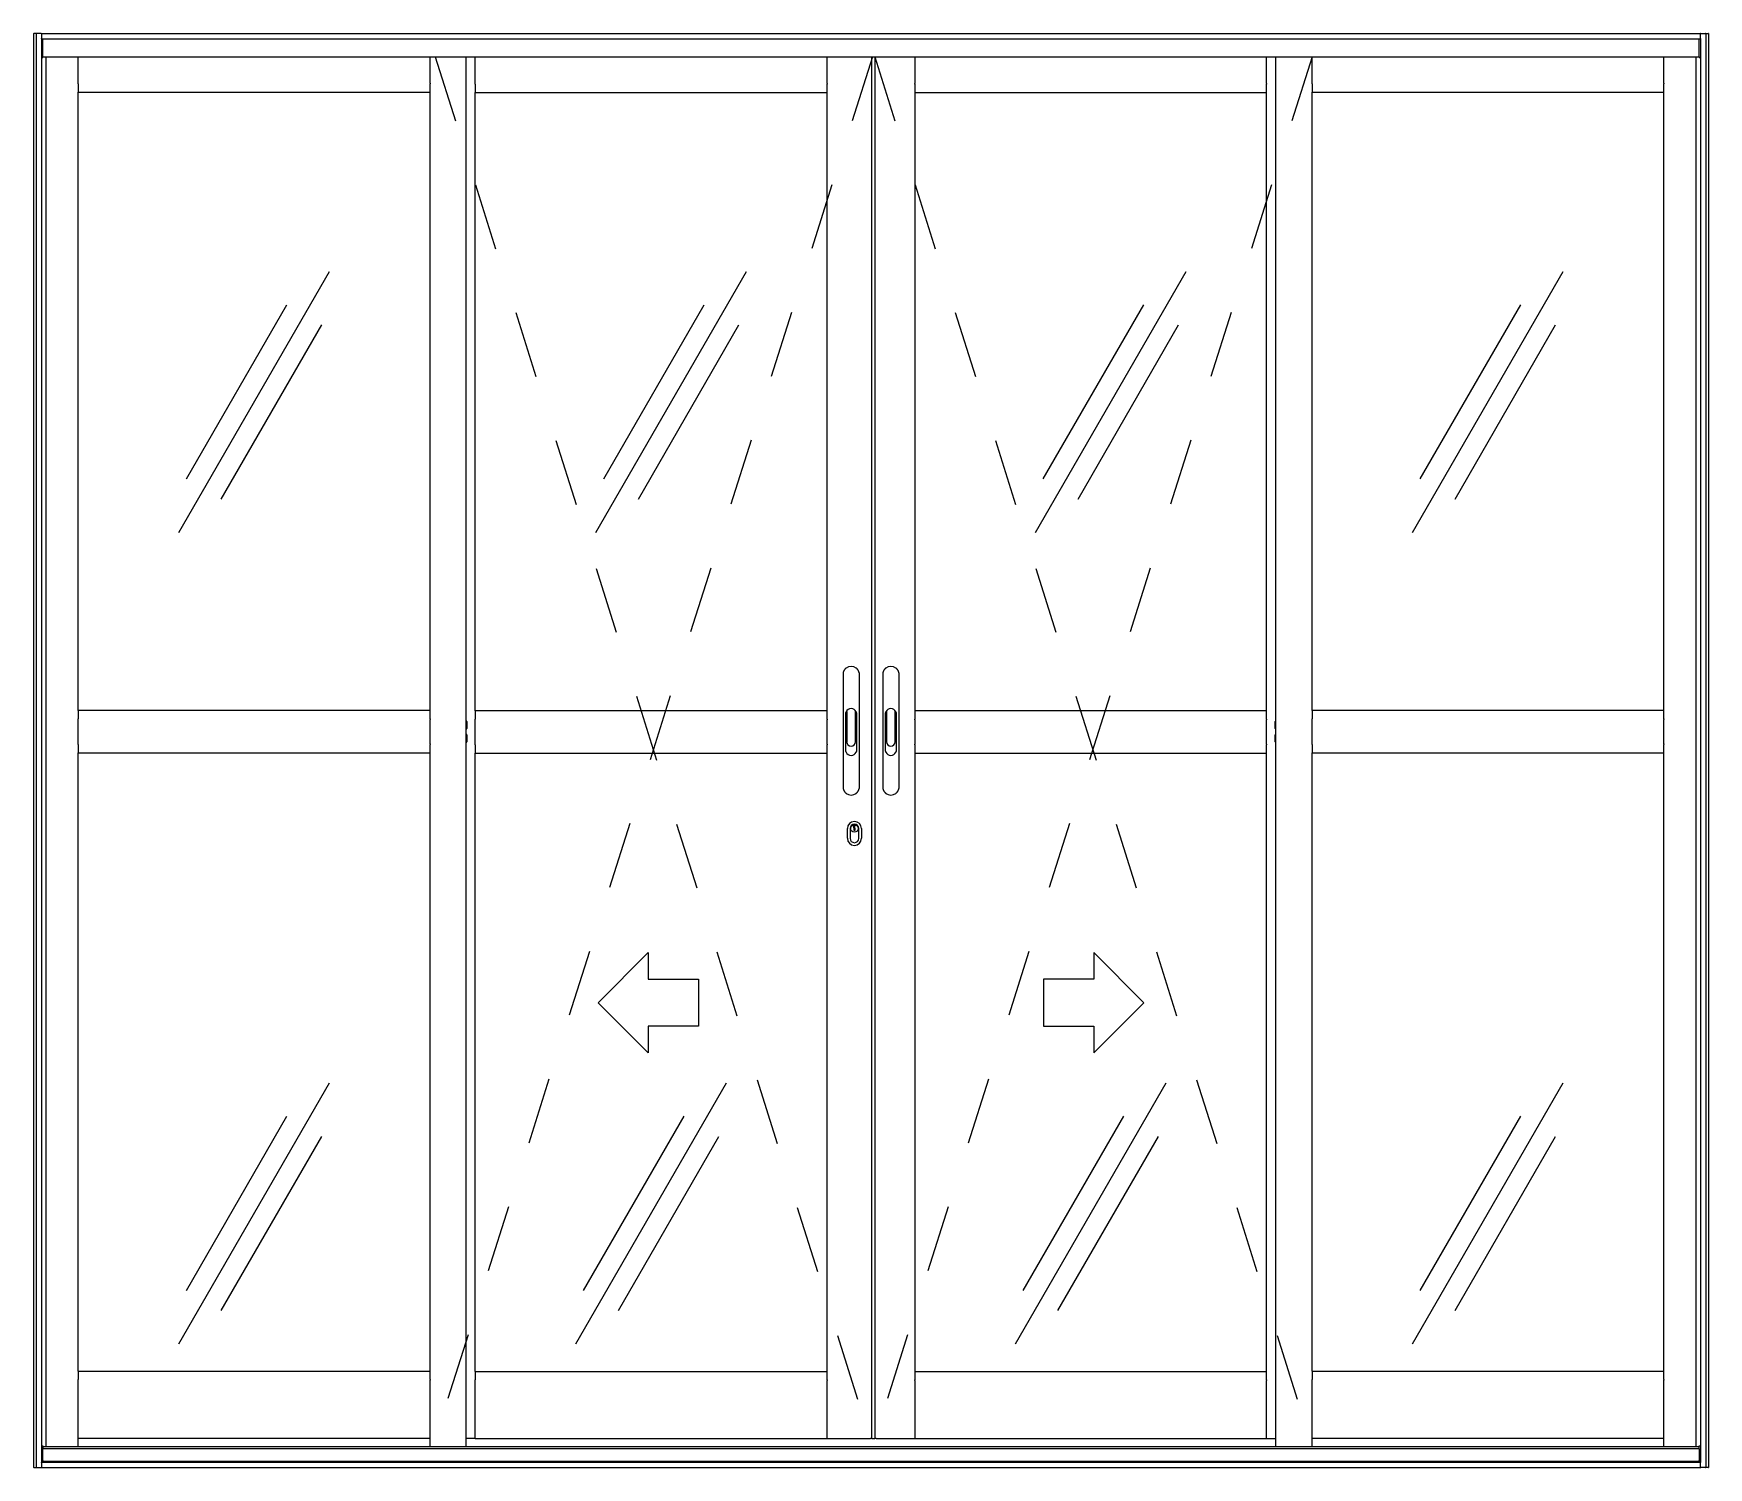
# Model space of a CAD drawing. Header units: millimetres. Extents: x 145.14 to 147.64, y 1065.9 to 1068.04.
import ezdxf

# ---------------------------------------------------------------- set-up
doc = ezdxf.new("R2010")
doc.units = ezdxf.units.MM
doc.header["$LTSCALE"] = 0.5
doc.linetypes.add('HIDDEN2', pattern=[0.1875, 0.125, -0.0625])
doc.layers.add('Gravia_Portas', color=1, linetype='Continuous')
doc.layers.add('Gravia_Portas_hidden2', color=1, linetype='HIDDEN2')

msp = doc.modelspace()

# ---------------------------------------------------------------- linework, layer by layer
at = {"layer": 'Gravia_Portas', "color": 2}
for p, q in [((145.141, 1068.0437), (145.1414, 1068.0437)), ((145.141, 1068.0437), (145.141, 1065.9037)), ((145.1447, 1068.0437), (145.1414, 1068.0437)), ((145.1451, 1068.0437), (145.1447, 1068.0437)), ((145.1451, 1068.0437), (145.1455, 1068.0437)), ((145.1526, 1068.0437), (145.1455, 1068.0437)), ((145.1526, 1068.0437), (145.153, 1068.0437)), ((145.153, 1068.0433), (145.153, 1068.0437)), ((145.153, 1068.0437), (147.629, 1068.0437)), ((147.6294, 1068.0437), (147.629, 1068.0437)), ((147.629, 1068.0437), (147.629, 1068.0433)), ((147.6294, 1068.0437), (147.6365, 1068.0437)), ((147.6369, 1068.0437), (147.6365, 1068.0437)), ((147.6369, 1068.0437), (147.6373, 1068.0437)), ((147.6373, 1068.0437), (147.6406, 1068.0437)), ((147.641, 1068.0437), (147.6406, 1068.0437)), ((147.641, 1068.0437), (147.641, 1065.9037)), ((145.1414, 1065.9037), (145.141, 1065.9037)), ((145.1414, 1065.9037), (145.1447, 1065.9037)), ((145.1447, 1065.9037), (145.1451, 1065.9037)), ((145.1455, 1065.9037), (145.1451, 1065.9037)), ((145.1455, 1065.9037), (145.1526, 1065.9037)), ((145.153, 1065.9037), (145.1526, 1065.9037)), ((145.153, 1065.9037), (145.153, 1065.9041)), ((145.153, 1065.9037), (147.629, 1065.9037)), ((147.629, 1065.9041), (147.629, 1065.9037)), ((147.629, 1065.9037), (147.6294, 1065.9037)), ((147.6365, 1065.9037), (147.6294, 1065.9037)), ((147.6365, 1065.9037), (147.6369, 1065.9037)), ((147.6373, 1065.9037), (147.6369, 1065.9037)), ((147.6406, 1065.9037), (147.6373, 1065.9037)), ((147.6406, 1065.9037), (147.641, 1065.9037))]:
    msp.add_line(p, q, dxfattribs=at)
at = {"layer": 'Gravia_Portas'}
for p, q in [((145.1451, 1068.0437), (145.1451, 1065.9037)), ((145.153, 1068.0433), (145.153, 1068.0362)), ((145.153, 1068.0358), (145.153, 1068.0362)), ((145.153, 1068.0358), (145.153, 1065.9116)), ((145.153, 1068.0358), (147.629, 1068.0358)), ((145.155, 1068.0087), (145.155, 1068.0358)), ((147.627, 1068.0087), (147.627, 1068.0358)), ((147.629, 1068.0362), (147.629, 1068.0433)), ((147.629, 1068.0362), (147.629, 1068.0358)), ((147.629, 1068.0358), (147.629, 1065.9116)), ((147.6369, 1068.0437), (147.6369, 1065.9037)), ((145.153, 1068.0077), (145.155, 1068.0077)), ((145.155, 1068.0087), (147.627, 1068.0087)), ((145.155, 1068.0087), (145.155, 1068.0077)), ((145.16, 1065.9352), (145.16, 1068.0087)), ((145.2078, 1067.9696), (145.2078, 1068.0087)), ((145.7328, 1067.9696), (145.7328, 1068.0087)), ((145.7866, 1065.9352), (145.7866, 1068.0087)), ((145.8004, 1067.9691), (145.8004, 1068.0087)), ((146.3254, 1067.9691), (146.3254, 1068.0087)), ((146.3922, 1065.9472), (146.3922, 1068.0087)), ((146.3967, 1068.0087), (146.3967, 1065.9472)), ((146.4565, 1068.0087), (146.4565, 1067.9691)), ((146.9815, 1067.9691), (146.9815, 1068.0087)), ((146.9954, 1065.9352), (146.9954, 1068.0087)), ((147.0492, 1067.9696), (147.0492, 1068.0087)), ((147.5742, 1067.9696), (147.5742, 1068.0087)), ((147.622, 1068.0087), (147.622, 1065.9352)), ((147.627, 1068.0087), (147.627, 1068.0077)), ((147.627, 1068.0077), (147.629, 1068.0077)), ((145.2078, 1067.9688), (145.2078, 1067.9696)), ((145.2078, 1067.9688), (145.2078, 1067.9563)), ((145.2078, 1067.956), (145.2078, 1067.9563)), ((145.2078, 1067.0336), (145.2078, 1067.956)), ((145.7328, 1067.9559), (145.2078, 1067.9559)), ((145.7328, 1067.9696), (145.7328, 1067.9688)), ((145.7328, 1067.9563), (145.7328, 1067.9688)), ((145.7328, 1067.9563), (145.7328, 1067.956)), ((145.7328, 1067.0336), (145.7328, 1067.956)), ((145.8004, 1067.9683), (145.8004, 1067.9691)), ((145.8004, 1067.9683), (145.8004, 1067.9558)), ((145.8004, 1067.9555), (145.8004, 1067.9558)), ((145.8004, 1067.0331), (145.8004, 1067.9555)), ((146.3254, 1067.9554), (145.8004, 1067.9554)), ((146.3254, 1067.9691), (146.3254, 1067.9683)), ((146.3254, 1067.9558), (146.3254, 1067.9683)), ((146.3254, 1067.9558), (146.3254, 1067.9555)), ((146.3254, 1067.0331), (146.3254, 1067.9555)), ((146.4565, 1067.9683), (146.4565, 1067.9691)), ((146.4565, 1067.9683), (146.4565, 1067.9558)), ((146.4565, 1067.9555), (146.4565, 1067.9558)), ((146.4565, 1067.9555), (146.4565, 1067.0331)), ((146.9815, 1067.9554), (146.4565, 1067.9554)), ((146.9815, 1067.9691), (146.9815, 1067.9683)), ((146.9815, 1067.9558), (146.9815, 1067.9683)), ((146.9815, 1067.9558), (146.9815, 1067.9555)), ((146.9815, 1067.0331), (146.9815, 1067.9555)), ((147.0492, 1067.9688), (147.0492, 1067.9696)), ((147.0492, 1067.9688), (147.0492, 1067.9563)), ((147.0492, 1067.956), (147.0492, 1067.9563)), ((147.0492, 1067.0336), (147.0492, 1067.956)), ((147.5742, 1067.9559), (147.0492, 1067.9559)), ((147.5742, 1067.9696), (147.5742, 1067.9688)), ((147.5742, 1067.9563), (147.5742, 1067.9688)), ((147.5742, 1067.9563), (147.5742, 1067.956)), ((147.5742, 1067.0336), (147.5742, 1067.956)), ((145.3578, 1067.299), (145.5828, 1067.6888)), ((145.9804, 1067.299), (146.2054, 1067.6888)), ((146.6365, 1067.299), (146.8615, 1067.6888)), ((147.1992, 1067.299), (147.4242, 1067.6888)), ((145.3693, 1067.379), (145.5193, 1067.6388)), ((145.992, 1067.379), (146.142, 1067.6388)), ((146.6481, 1067.379), (146.7981, 1067.6388)), ((147.2107, 1067.379), (147.3607, 1067.6388)), ((145.4213, 1067.349), (145.5713, 1067.6088)), ((146.0439, 1067.349), (146.1939, 1067.6088)), ((146.7, 1067.349), (146.85, 1067.6088)), ((147.2627, 1067.349), (147.4127, 1067.6088)), ((146.3493, 1067.0897), (146.3493, 1066.9169)), ((146.3733, 1067.0897), (146.3733, 1066.9169)), ((146.4086, 1067.0897), (146.4086, 1066.9169)), ((146.4326, 1067.0897), (146.4326, 1066.9169)), ((145.2078, 1067.0332), (145.2078, 1067.0336)), ((145.7328, 1067.0336), (145.2078, 1067.0336)), ((145.2078, 1067.0332), (145.2078, 1067.0208)), ((145.7328, 1067.0336), (145.7328, 1067.0332)), ((145.7328, 1067.0208), (145.7328, 1067.0332)), ((145.8004, 1067.0327), (145.8004, 1067.0331)), ((146.3254, 1067.0331), (145.8004, 1067.0331)), ((145.8004, 1067.0327), (145.8004, 1067.0203)), ((146.3254, 1067.0331), (146.3254, 1067.0327)), ((146.3254, 1067.0203), (146.3254, 1067.0327)), ((146.3534, 1066.9743), (146.3534, 1067.0284)), ((146.3547, 1067.0315), (146.3547, 1066.9867)), ((146.368, 1066.9867), (146.368, 1067.0315)), ((146.3693, 1067.0284), (146.3693, 1066.9743)), ((146.4127, 1066.9743), (146.4127, 1067.0284)), ((146.414, 1067.0315), (146.414, 1066.9867)), ((146.4273, 1066.9867), (146.4273, 1067.0315)), ((146.4286, 1067.0284), (146.4286, 1066.9743)), ((146.4565, 1067.0327), (146.4565, 1067.0331)), ((146.9815, 1067.0331), (146.4565, 1067.0331)), ((146.4565, 1067.0327), (146.4565, 1067.0203)), ((146.9815, 1067.0331), (146.9815, 1067.0327)), ((146.9815, 1067.0203), (146.9815, 1067.0327)), ((147.0492, 1067.0332), (147.0492, 1067.0336)), ((147.5742, 1067.0336), (147.0492, 1067.0336)), ((147.0492, 1067.0332), (147.0492, 1067.0208)), ((147.5742, 1067.0336), (147.5742, 1067.0332)), ((147.5742, 1067.0208), (147.5742, 1067.0332)), ((145.2078, 1067.02), (145.2078, 1067.0208)), ((145.2078, 1066.9837), (145.2078, 1067.02)), ((145.7328, 1067.0208), (145.7328, 1067.02)), ((145.7328, 1066.9837), (145.7328, 1067.02)), ((145.7878, 1067.0171), (145.7878, 1067.0065)), ((145.8004, 1067.0195), (145.8004, 1067.0203)), ((145.8004, 1066.9832), (145.8004, 1067.0195)), ((146.3254, 1067.0203), (146.3254, 1067.0195)), ((146.3254, 1066.9832), (146.3254, 1067.0195)), ((146.4565, 1067.0195), (146.4565, 1067.0203)), ((146.4565, 1067.0195), (146.4565, 1066.9832)), ((146.9815, 1067.0203), (146.9815, 1067.0195)), ((146.9815, 1066.9832), (146.9815, 1067.0195)), ((146.9942, 1067.0065), (146.9942, 1067.0171)), ((147.0492, 1067.02), (147.0492, 1067.0208)), ((147.0492, 1066.9837), (147.0492, 1067.02)), ((147.5742, 1067.0208), (147.5742, 1067.02)), ((147.5742, 1066.9837), (147.5742, 1067.02)), ((145.2078, 1066.9829), (145.2078, 1066.9837)), ((145.2078, 1066.9829), (145.2078, 1066.9704)), ((145.7328, 1066.9837), (145.7328, 1066.9829)), ((145.7328, 1066.9704), (145.7328, 1066.9829)), ((145.7878, 1066.9971), (145.7878, 1066.9865)), ((145.8004, 1066.9824), (145.8004, 1066.9832)), ((145.8004, 1066.9824), (145.8004, 1066.9699)), ((146.3254, 1066.9832), (146.3254, 1066.9824)), ((146.3254, 1066.9699), (146.3254, 1066.9824)), ((146.4565, 1066.9824), (146.4565, 1066.9832)), ((146.4565, 1066.9824), (146.4565, 1066.9699)), ((146.9815, 1066.9832), (146.9815, 1066.9824)), ((146.9815, 1066.9699), (146.9815, 1066.9824)), ((146.9942, 1066.9865), (146.9942, 1066.9971)), ((147.0492, 1066.9829), (147.0492, 1066.9837)), ((147.0492, 1066.9829), (147.0492, 1066.9704)), ((147.5742, 1066.9837), (147.5742, 1066.9829)), ((147.5742, 1066.9704), (147.5742, 1066.9829)), ((145.2078, 1066.9701), (145.2078, 1066.9704)), ((145.2078, 1066.0477), (145.2078, 1066.9701)), ((145.7328, 1066.97), (145.2078, 1066.97)), ((145.7328, 1066.9704), (145.7328, 1066.9701)), ((145.7328, 1066.0477), (145.7328, 1066.9701)), ((145.8004, 1066.9696), (145.8004, 1066.9699)), ((145.8004, 1066.0472), (145.8004, 1066.9696)), ((146.3254, 1066.9695), (145.8004, 1066.9695)), ((146.3254, 1066.9699), (146.3254, 1066.9696)), ((146.3254, 1066.0472), (146.3254, 1066.9696)), ((146.4565, 1066.9696), (146.4565, 1066.9699)), ((146.4565, 1066.9696), (146.4565, 1066.0472)), ((146.9815, 1066.9695), (146.4565, 1066.9695)), ((146.9815, 1066.9699), (146.9815, 1066.9696)), ((146.9815, 1066.0472), (146.9815, 1066.9696)), ((147.0492, 1066.9701), (147.0492, 1066.9704)), ((147.0492, 1066.0477), (147.0492, 1066.9701)), ((147.5742, 1066.97), (147.0492, 1066.97)), ((147.5742, 1066.9704), (147.5742, 1066.9701)), ((147.5742, 1066.0477), (147.5742, 1066.9701)), ((146.3557, 1066.8427), (146.3557, 1066.8572)), ((146.3597, 1066.8572), (146.3597, 1066.8427)), ((146.3652, 1066.8588), (146.3652, 1066.8621)), ((146.366, 1066.8572), (146.3652, 1066.8588)), ((146.3669, 1066.8608), (146.366, 1066.8603)), ((146.366, 1066.8603), (146.366, 1066.8593)), ((146.366, 1066.8593), (146.3669, 1066.8581)), ((146.366, 1066.8542), (146.366, 1066.8572)), ((146.3669, 1066.8542), (146.366, 1066.8542)), ((146.3669, 1066.8622), (146.3669, 1066.8608)), ((146.3669, 1066.8581), (146.3669, 1066.8542)), ((146.3727, 1066.8427), (146.3727, 1066.8572)), ((146.3768, 1066.8572), (146.3768, 1066.8427)), ((145.3578, 1066.0881), (145.5828, 1066.4779)), ((145.9504, 1066.0881), (146.1754, 1066.4779)), ((146.6065, 1066.0881), (146.8315, 1066.4779)), ((147.1992, 1066.0881), (147.4242, 1066.4779)), ((145.3693, 1066.1681), (145.5193, 1066.4279)), ((145.962, 1066.1681), (146.112, 1066.4279)), ((146.6181, 1066.1681), (146.7681, 1066.4279)), ((147.2107, 1066.1681), (147.3607, 1066.4279)), ((145.4213, 1066.1381), (145.5713, 1066.3979)), ((146.0139, 1066.1381), (146.1639, 1066.3979)), ((146.67, 1066.1381), (146.82, 1066.3979)), ((147.2627, 1066.1381), (147.4127, 1066.3979)), ((145.2078, 1066.0473), (145.2078, 1066.0477)), ((145.2078, 1066.0477), (145.7328, 1066.0477)), ((145.2078, 1066.0473), (145.2078, 1066.0349)), ((145.2078, 1066.0341), (145.2078, 1066.0349)), ((145.2078, 1065.9352), (145.2078, 1066.0341)), ((145.7328, 1066.0477), (145.7328, 1066.0473)), ((145.7328, 1066.0349), (145.7328, 1066.0473)), ((145.7328, 1066.0349), (145.7328, 1066.0341)), ((145.7328, 1065.9352), (145.7328, 1066.0341)), ((145.8004, 1066.0468), (145.8004, 1066.0472)), ((145.8004, 1066.0472), (146.3254, 1066.0472)), ((145.8004, 1066.0468), (145.8004, 1066.0344)), ((145.8004, 1066.0336), (145.8004, 1066.0344)), ((145.8004, 1065.9472), (145.8004, 1066.0336)), ((146.3254, 1066.0472), (146.3254, 1066.0468)), ((146.3254, 1066.0344), (146.3254, 1066.0468)), ((146.3254, 1066.0344), (146.3254, 1066.0336)), ((146.3254, 1065.9472), (146.3254, 1066.0336)), ((146.4565, 1066.0468), (146.4565, 1066.0472)), ((146.4565, 1066.0472), (146.9815, 1066.0472)), ((146.4565, 1066.0468), (146.4565, 1066.0344)), ((146.4565, 1066.0336), (146.4565, 1066.0344)), ((146.4565, 1066.0336), (146.4565, 1065.9472)), ((146.9815, 1066.0472), (146.9815, 1066.0468)), ((146.9815, 1066.0344), (146.9815, 1066.0468)), ((146.9815, 1066.0344), (146.9815, 1066.0336)), ((146.9815, 1065.9472), (146.9815, 1066.0336)), ((147.0492, 1066.0473), (147.0492, 1066.0477)), ((147.0492, 1066.0477), (147.5742, 1066.0477)), ((147.0492, 1066.0473), (147.0492, 1066.0349)), ((147.0492, 1066.0341), (147.0492, 1066.0349)), ((147.0492, 1065.9352), (147.0492, 1066.0341)), ((147.5742, 1066.0477), (147.5742, 1066.0473)), ((147.5742, 1066.0349), (147.5742, 1066.0473)), ((147.5742, 1066.0349), (147.5742, 1066.0341)), ((147.5742, 1065.9352), (147.5742, 1066.0341)), ((145.153, 1065.9362), (145.155, 1065.9362)), ((145.153, 1065.9313), (145.155, 1065.9313)), ((145.155, 1065.9362), (145.155, 1065.9331)), ((145.155, 1065.9352), (147.627, 1065.9352)), ((145.155, 1065.9331), (145.155, 1065.9313)), ((145.155, 1065.9323), (147.627, 1065.9323)), ((145.155, 1065.9141), (145.155, 1065.9313)), ((145.2078, 1065.9477), (145.7328, 1065.9477)), ((145.2078, 1065.9477), (145.7328, 1065.9477)), ((145.8001, 1065.9472), (145.7866, 1065.9472)), ((145.8001, 1065.9472), (145.8004, 1065.9472)), ((145.8004, 1065.9472), (146.3254, 1065.9472)), ((146.3257, 1065.9472), (146.3254, 1065.9472)), ((146.3257, 1065.9472), (146.3903, 1065.9472)), ((146.3922, 1065.9472), (146.3903, 1065.9472)), ((146.3922, 1065.9472), (146.3948, 1065.9472)), ((146.3948, 1065.9472), (146.3967, 1065.9472)), ((146.3986, 1065.9472), (146.3967, 1065.9472)), ((146.3986, 1065.9472), (146.4562, 1065.9472)), ((146.4565, 1065.9472), (146.4562, 1065.9472)), ((146.4565, 1065.9472), (146.9815, 1065.9472)), ((146.9818, 1065.9472), (146.9815, 1065.9472)), ((146.9818, 1065.9472), (146.9954, 1065.9472)), ((147.0492, 1065.9477), (147.5742, 1065.9477)), ((147.0492, 1065.9477), (147.5742, 1065.9477)), ((147.627, 1065.9331), (147.627, 1065.9362)), ((147.627, 1065.9362), (147.629, 1065.9362)), ((147.627, 1065.9313), (147.627, 1065.9331)), ((147.627, 1065.9313), (147.627, 1065.9141)), ((147.627, 1065.9313), (147.629, 1065.9313)), ((145.153, 1065.9141), (145.155, 1065.9141)), ((145.153, 1065.9112), (145.153, 1065.9116)), ((145.153, 1065.9116), (147.629, 1065.9116)), ((145.153, 1065.9112), (145.153, 1065.9041)), ((145.155, 1065.9141), (145.155, 1065.9131)), ((145.155, 1065.9131), (147.627, 1065.9131)), ((145.155, 1065.9116), (145.155, 1065.9131)), ((147.627, 1065.9131), (147.627, 1065.9141)), ((147.627, 1065.9141), (147.629, 1065.9141)), ((147.627, 1065.9131), (147.627, 1065.9116)), ((147.629, 1065.9116), (147.629, 1065.9112)), ((147.629, 1065.9041), (147.629, 1065.9112))]:
    msp.add_line(p, q, dxfattribs=at)
for points in [[(146.3497, 1067.091), (146.3497, 1067.0909), (146.3496, 1067.0909), (146.3496, 1067.0908), (146.3496, 1067.0907), (146.3496, 1067.0907), (146.3496, 1067.0906), (146.3495, 1067.0906), (146.3495, 1067.0905), (146.3495, 1067.0905), (146.3495, 1067.0904), (146.3495, 1067.0903), (146.3495, 1067.0903), (146.3495, 1067.0902), (146.3494, 1067.0902), (146.3494, 1067.0901), (146.3494, 1067.0901), (146.3494, 1067.09), (146.3494, 1067.09), (146.3494, 1067.0899), (146.3494, 1067.0899), (146.3494, 1067.0898), (146.3493, 1067.0898), (146.3493, 1067.0898), (146.3493, 1067.0897)], [(146.3539, 1067.0969), (146.3537, 1067.0967), (146.3535, 1067.0965), (146.3532, 1067.0963), (146.353, 1067.0961), (146.3528, 1067.0959), (146.3526, 1067.0957), (146.3524, 1067.0954), (146.3521, 1067.0952), (146.3519, 1067.095), (146.3518, 1067.0948), (146.3516, 1067.0945), (146.3514, 1067.0943), (146.3512, 1067.094), (146.351, 1067.0938), (146.3509, 1067.0935), (146.3507, 1067.0932), (146.3505, 1067.093), (146.3504, 1067.0927), (146.3503, 1067.0924), (146.3501, 1067.0921), (146.35, 1067.0918), (146.3499, 1067.0916), (146.3498, 1067.0913), (146.3497, 1067.091)], [(146.373, 1067.091), (146.3729, 1067.0913), (146.3728, 1067.0916), (146.3727, 1067.0918), (146.3725, 1067.0921), (146.3724, 1067.0924), (146.3723, 1067.0927), (146.3721, 1067.093), (146.372, 1067.0932), (146.3718, 1067.0935), (146.3716, 1067.0938), (146.3715, 1067.094), (146.3713, 1067.0943), (146.3711, 1067.0945), (146.3709, 1067.0948), (146.3707, 1067.095), (146.3705, 1067.0952), (146.3703, 1067.0954), (146.3701, 1067.0957), (146.3699, 1067.0959), (146.3697, 1067.0961), (146.3694, 1067.0963), (146.3692, 1067.0965), (146.369, 1067.0967), (146.3687, 1067.0969)], [(146.3733, 1067.0897), (146.3733, 1067.0898), (146.3733, 1067.0898), (146.3733, 1067.0898), (146.3733, 1067.0899), (146.3733, 1067.0899), (146.3733, 1067.09), (146.3733, 1067.09), (146.3733, 1067.0901), (146.3732, 1067.0901), (146.3732, 1067.0902), (146.3732, 1067.0902), (146.3732, 1067.0903), (146.3732, 1067.0903), (146.3732, 1067.0904), (146.3732, 1067.0905), (146.3731, 1067.0905), (146.3731, 1067.0906), (146.3731, 1067.0906), (146.3731, 1067.0907), (146.3731, 1067.0907), (146.373, 1067.0908), (146.373, 1067.0909), (146.373, 1067.0909), (146.373, 1067.091)], [(146.409, 1067.091), (146.409, 1067.0909), (146.4089, 1067.0909), (146.4089, 1067.0908), (146.4089, 1067.0907), (146.4089, 1067.0907), (146.4089, 1067.0906), (146.4088, 1067.0906), (146.4088, 1067.0905), (146.4088, 1067.0905), (146.4088, 1067.0904), (146.4088, 1067.0903), (146.4088, 1067.0903), (146.4088, 1067.0902), (146.4087, 1067.0902), (146.4087, 1067.0901), (146.4087, 1067.0901), (146.4087, 1067.09), (146.4087, 1067.09), (146.4087, 1067.0899), (146.4087, 1067.0899), (146.4087, 1067.0898), (146.4086, 1067.0898), (146.4086, 1067.0898), (146.4086, 1067.0897)], [(146.4132, 1067.0969), (146.413, 1067.0967), (146.4128, 1067.0965), (146.4125, 1067.0963), (146.4123, 1067.0961), (146.4121, 1067.0959), (146.4119, 1067.0957), (146.4117, 1067.0954), (146.4114, 1067.0952), (146.4112, 1067.095), (146.4111, 1067.0948), (146.4109, 1067.0945), (146.4107, 1067.0943), (146.4105, 1067.094), (146.4103, 1067.0938), (146.4102, 1067.0935), (146.41, 1067.0932), (146.4098, 1067.093), (146.4097, 1067.0927), (146.4096, 1067.0924), (146.4094, 1067.0921), (146.4093, 1067.0918), (146.4092, 1067.0916), (146.4091, 1067.0913), (146.409, 1067.091)], [(146.4323, 1067.091), (146.4322, 1067.0913), (146.4321, 1067.0916), (146.432, 1067.0918), (146.4318, 1067.0921), (146.4317, 1067.0924), (146.4316, 1067.0927), (146.4314, 1067.093), (146.4313, 1067.0932), (146.4311, 1067.0935), (146.4309, 1067.0938), (146.4308, 1067.094), (146.4306, 1067.0943), (146.4304, 1067.0945), (146.4302, 1067.0948), (146.43, 1067.095), (146.4298, 1067.0952), (146.4296, 1067.0954), (146.4294, 1067.0957), (146.4292, 1067.0959), (146.429, 1067.0961), (146.4287, 1067.0963), (146.4285, 1067.0965), (146.4283, 1067.0967), (146.428, 1067.0969)], [(146.4326, 1067.0897), (146.4326, 1067.0898), (146.4326, 1067.0898), (146.4326, 1067.0898), (146.4326, 1067.0899), (146.4326, 1067.0899), (146.4326, 1067.09), (146.4326, 1067.09), (146.4326, 1067.0901), (146.4325, 1067.0901), (146.4325, 1067.0902), (146.4325, 1067.0902), (146.4325, 1067.0903), (146.4325, 1067.0903), (146.4325, 1067.0904), (146.4325, 1067.0905), (146.4324, 1067.0905), (146.4324, 1067.0906), (146.4324, 1067.0906), (146.4324, 1067.0907), (146.4324, 1067.0907), (146.4323, 1067.0908), (146.4323, 1067.0909), (146.4323, 1067.0909), (146.4323, 1067.091)], [(146.3534, 1067.0284), (146.3534, 1067.0285), (146.3534, 1067.0286), (146.3534, 1067.0288), (146.3534, 1067.0289), (146.3534, 1067.029), (146.3534, 1067.0291), (146.3534, 1067.0292), (146.3534, 1067.0294), (146.3535, 1067.0295), (146.3535, 1067.0296), (146.3535, 1067.0297), (146.3535, 1067.0299), (146.3535, 1067.03), (146.3536, 1067.0301), (146.3536, 1067.0302), (146.3536, 1067.0303), (146.3537, 1067.0305), (146.3537, 1067.0306), (146.3537, 1067.0307), (146.3538, 1067.0308), (146.3538, 1067.0309), (146.3538, 1067.0311), (146.3539, 1067.0312), (146.3539, 1067.0313)], [(146.3687, 1067.0313), (146.3688, 1067.0312), (146.3688, 1067.0311), (146.3689, 1067.0309), (146.3689, 1067.0308), (146.3689, 1067.0307), (146.369, 1067.0306), (146.369, 1067.0305), (146.369, 1067.0303), (146.3691, 1067.0302), (146.3691, 1067.0301), (146.3691, 1067.03), (146.3691, 1067.0299), (146.3692, 1067.0297), (146.3692, 1067.0296), (146.3692, 1067.0295), (146.3692, 1067.0294), (146.3692, 1067.0292), (146.3692, 1067.0291), (146.3693, 1067.029), (146.3693, 1067.0289), (146.3693, 1067.0288), (146.3693, 1067.0286), (146.3693, 1067.0285), (146.3693, 1067.0284)], [(146.4127, 1067.0284), (146.4127, 1067.0285), (146.4127, 1067.0286), (146.4127, 1067.0288), (146.4127, 1067.0289), (146.4127, 1067.029), (146.4127, 1067.0291), (146.4127, 1067.0292), (146.4127, 1067.0294), (146.4128, 1067.0295), (146.4128, 1067.0296), (146.4128, 1067.0297), (146.4128, 1067.0299), (146.4128, 1067.03), (146.4129, 1067.0301), (146.4129, 1067.0302), (146.4129, 1067.0303), (146.413, 1067.0305), (146.413, 1067.0306), (146.413, 1067.0307), (146.4131, 1067.0308), (146.4131, 1067.0309), (146.4131, 1067.0311), (146.4132, 1067.0312), (146.4132, 1067.0313)], [(146.428, 1067.0313), (146.4281, 1067.0312), (146.4281, 1067.0311), (146.4282, 1067.0309), (146.4282, 1067.0308), (146.4282, 1067.0307), (146.4283, 1067.0306), (146.4283, 1067.0305), (146.4283, 1067.0303), (146.4284, 1067.0302), (146.4284, 1067.0301), (146.4284, 1067.03), (146.4284, 1067.0299), (146.4285, 1067.0297), (146.4285, 1067.0296), (146.4285, 1067.0295), (146.4285, 1067.0294), (146.4285, 1067.0292), (146.4285, 1067.0291), (146.4286, 1067.029), (146.4286, 1067.0289), (146.4286, 1067.0288), (146.4286, 1067.0286), (146.4286, 1067.0285), (146.4286, 1067.0284)], [(146.3539, 1066.9714), (146.3539, 1066.9715), (146.3538, 1066.9716), (146.3538, 1066.9717), (146.3538, 1066.9719), (146.3537, 1066.972), (146.3537, 1066.9721), (146.3537, 1066.9722), (146.3536, 1066.9723), (146.3536, 1066.9725), (146.3536, 1066.9726), (146.3535, 1066.9727), (146.3535, 1066.9728), (146.3535, 1066.973), (146.3535, 1066.9731), (146.3535, 1066.9732), (146.3534, 1066.9733), (146.3534, 1066.9734), (146.3534, 1066.9736), (146.3534, 1066.9737), (146.3534, 1066.9738), (146.3534, 1066.9739), (146.3534, 1066.9741), (146.3534, 1066.9742), (146.3534, 1066.9743)], [(146.3693, 1066.9743), (146.3693, 1066.9742), (146.3693, 1066.9741), (146.3693, 1066.9739), (146.3693, 1066.9738), (146.3693, 1066.9737), (146.3692, 1066.9736), (146.3692, 1066.9734), (146.3692, 1066.9733), (146.3692, 1066.9732), (146.3692, 1066.9731), (146.3692, 1066.973), (146.3691, 1066.9728), (146.3691, 1066.9727), (146.3691, 1066.9726), (146.3691, 1066.9725), (146.369, 1066.9723), (146.369, 1066.9722), (146.369, 1066.9721), (146.3689, 1066.972), (146.3689, 1066.9719), (146.3689, 1066.9717), (146.3688, 1066.9716), (146.3688, 1066.9715), (146.3687, 1066.9714)], [(146.4132, 1066.9714), (146.4132, 1066.9715), (146.4131, 1066.9716), (146.4131, 1066.9717), (146.4131, 1066.9719), (146.413, 1066.972), (146.413, 1066.9721), (146.413, 1066.9722), (146.4129, 1066.9723), (146.4129, 1066.9725), (146.4129, 1066.9726), (146.4128, 1066.9727), (146.4128, 1066.9728), (146.4128, 1066.973), (146.4128, 1066.9731), (146.4128, 1066.9732), (146.4127, 1066.9733), (146.4127, 1066.9734), (146.4127, 1066.9736), (146.4127, 1066.9737), (146.4127, 1066.9738), (146.4127, 1066.9739), (146.4127, 1066.9741), (146.4127, 1066.9742), (146.4127, 1066.9743)], [(146.4286, 1066.9743), (146.4286, 1066.9742), (146.4286, 1066.9741), (146.4286, 1066.9739), (146.4286, 1066.9738), (146.4286, 1066.9737), (146.4285, 1066.9736), (146.4285, 1066.9734), (146.4285, 1066.9733), (146.4285, 1066.9732), (146.4285, 1066.9731), (146.4285, 1066.973), (146.4284, 1066.9728), (146.4284, 1066.9727), (146.4284, 1066.9726), (146.4284, 1066.9725), (146.4283, 1066.9723), (146.4283, 1066.9722), (146.4283, 1066.9721), (146.4282, 1066.972), (146.4282, 1066.9719), (146.4282, 1066.9717), (146.4281, 1066.9716), (146.4281, 1066.9715), (146.428, 1066.9714)], [(146.3493, 1066.9169), (146.3493, 1066.9169), (146.3493, 1066.9169), (146.3494, 1066.9169), (146.3494, 1066.9168), (146.3494, 1066.9168), (146.3494, 1066.9167), (146.3494, 1066.9167), (146.3494, 1066.9166), (146.3494, 1066.9166), (146.3494, 1066.9165), (146.3495, 1066.9165), (146.3495, 1066.9164), (146.3495, 1066.9163), (146.3495, 1066.9163), (146.3495, 1066.9162), (146.3495, 1066.9162), (146.3495, 1066.9161), (146.3496, 1066.9161), (146.3496, 1066.916), (146.3496, 1066.9159), (146.3496, 1066.9159), (146.3496, 1066.9158), (146.3497, 1066.9158), (146.3497, 1066.9157)], [(146.3497, 1066.9157), (146.3498, 1066.9154), (146.3499, 1066.9151), (146.35, 1066.9148), (146.3501, 1066.9146), (146.3503, 1066.9143), (146.3504, 1066.914), (146.3505, 1066.9137), (146.3507, 1066.9135), (146.3509, 1066.9132), (146.351, 1066.9129), (146.3512, 1066.9127), (146.3514, 1066.9124), (146.3516, 1066.9122), (146.3518, 1066.9119), (146.3519, 1066.9117), (146.3521, 1066.9115), (146.3524, 1066.9112), (146.3526, 1066.911), (146.3528, 1066.9108), (146.353, 1066.9106), (146.3532, 1066.9104), (146.3535, 1066.9102), (146.3537, 1066.91), (146.3539, 1066.9098)], [(146.3687, 1066.9098), (146.369, 1066.91), (146.3692, 1066.9102), (146.3694, 1066.9104), (146.3697, 1066.9106), (146.3699, 1066.9108), (146.3701, 1066.911), (146.3703, 1066.9112), (146.3705, 1066.9115), (146.3707, 1066.9117), (146.3709, 1066.9119), (146.3711, 1066.9122), (146.3713, 1066.9124), (146.3715, 1066.9127), (146.3716, 1066.9129), (146.3718, 1066.9132), (146.372, 1066.9135), (146.3721, 1066.9137), (146.3723, 1066.914), (146.3724, 1066.9143), (146.3725, 1066.9146), (146.3727, 1066.9148), (146.3728, 1066.9151), (146.3729, 1066.9154), (146.373, 1066.9157)], [(146.373, 1066.9157), (146.373, 1066.9158), (146.373, 1066.9158), (146.373, 1066.9159), (146.3731, 1066.9159), (146.3731, 1066.916), (146.3731, 1066.9161), (146.3731, 1066.9161), (146.3731, 1066.9162), (146.3732, 1066.9162), (146.3732, 1066.9163), (146.3732, 1066.9163), (146.3732, 1066.9164), (146.3732, 1066.9165), (146.3732, 1066.9165), (146.3732, 1066.9166), (146.3733, 1066.9166), (146.3733, 1066.9167), (146.3733, 1066.9167), (146.3733, 1066.9168), (146.3733, 1066.9168), (146.3733, 1066.9169), (146.3733, 1066.9169), (146.3733, 1066.9169), (146.3733, 1066.9169)], [(146.4086, 1066.9169), (146.4086, 1066.9169), (146.4086, 1066.9169), (146.4087, 1066.9169), (146.4087, 1066.9168), (146.4087, 1066.9168), (146.4087, 1066.9167), (146.4087, 1066.9167), (146.4087, 1066.9166), (146.4087, 1066.9166), (146.4087, 1066.9165), (146.4088, 1066.9165), (146.4088, 1066.9164), (146.4088, 1066.9163), (146.4088, 1066.9163), (146.4088, 1066.9162), (146.4088, 1066.9162), (146.4088, 1066.9161), (146.4089, 1066.9161), (146.4089, 1066.916), (146.4089, 1066.9159), (146.4089, 1066.9159), (146.4089, 1066.9158), (146.409, 1066.9158), (146.409, 1066.9157)], [(146.409, 1066.9157), (146.4091, 1066.9154), (146.4092, 1066.9151), (146.4093, 1066.9148), (146.4094, 1066.9146), (146.4096, 1066.9143), (146.4097, 1066.914), (146.4098, 1066.9137), (146.41, 1066.9135), (146.4102, 1066.9132), (146.4103, 1066.9129), (146.4105, 1066.9127), (146.4107, 1066.9124), (146.4109, 1066.9122), (146.4111, 1066.9119), (146.4112, 1066.9117), (146.4114, 1066.9115), (146.4117, 1066.9112), (146.4119, 1066.911), (146.4121, 1066.9108), (146.4123, 1066.9106), (146.4125, 1066.9104), (146.4128, 1066.9102), (146.413, 1066.91), (146.4132, 1066.9098)], [(146.428, 1066.9098), (146.4283, 1066.91), (146.4285, 1066.9102), (146.4287, 1066.9104), (146.429, 1066.9106), (146.4292, 1066.9108), (146.4294, 1066.911), (146.4296, 1066.9112), (146.4298, 1066.9115), (146.43, 1066.9117), (146.4302, 1066.9119), (146.4304, 1066.9122), (146.4306, 1066.9124), (146.4308, 1066.9127), (146.4309, 1066.9129), (146.4311, 1066.9132), (146.4313, 1066.9135), (146.4314, 1066.9137), (146.4316, 1066.914), (146.4317, 1066.9143), (146.4318, 1066.9146), (146.432, 1066.9148), (146.4321, 1066.9151), (146.4322, 1066.9154), (146.4323, 1066.9157)], [(146.4323, 1066.9157), (146.4323, 1066.9158), (146.4323, 1066.9158), (146.4323, 1066.9159), (146.4324, 1066.9159), (146.4324, 1066.916), (146.4324, 1066.9161), (146.4324, 1066.9161), (146.4324, 1066.9162), (146.4325, 1066.9162), (146.4325, 1066.9163), (146.4325, 1066.9163), (146.4325, 1066.9164), (146.4325, 1066.9165), (146.4325, 1066.9165), (146.4325, 1066.9166), (146.4326, 1066.9166), (146.4326, 1066.9167), (146.4326, 1066.9167), (146.4326, 1066.9168), (146.4326, 1066.9168), (146.4326, 1066.9169), (146.4326, 1066.9169), (146.4326, 1066.9169), (146.4326, 1066.9169)]]:
    msp.add_lwpolyline(points, dxfattribs=at)
for points in [[(145.9836, 1066.5974), (146.0586, 1066.6724), (146.0586, 1066.6324), (146.1336, 1066.6324), (146.1336, 1066.5624), (146.0586, 1066.5624), (146.0586, 1066.5224), (145.9836, 1066.5974)], [(146.7984, 1066.5974), (146.7234, 1066.6724), (146.7234, 1066.6324), (146.6484, 1066.6324), (146.6484, 1066.5624), (146.7234, 1066.5624), (146.7234, 1066.5224), (146.7984, 1066.5974)]]:
    msp.add_lwpolyline(points, close=True, dxfattribs=at)
msp.add_circle((146.3662, 1066.8572), 0.0055, dxfattribs=at)
for centre, radius, start, end in [((146.3613, 1067.087), 0.0123, 53.0136, 126.9864), ((146.4206, 1067.087), 0.0123, 53.0136, 126.9864), ((146.3613, 1067.0284), 0.00795, 21.4374, 158.5626), ((146.3613, 1067.0315), 0.00665, 167.4699, 180), ((146.3613, 1067.0315), 0.00665, 0, 12.5301), ((146.4206, 1067.0284), 0.00795, 21.4374, 158.5626), ((146.4206, 1067.0315), 0.00665, 167.4699, 180), ((146.4206, 1067.0315), 0.00665, 0, 12.5301), ((145.7866, 1067.0171), 0.0012, 0, 90), ((145.7866, 1067.0065), 0.0012, 270, 0), ((146.9954, 1067.0171), 0.0012, 90, 180), ((146.9954, 1067.0065), 0.0012, 180, 270), ((145.7866, 1066.9971), 0.0012, 0, 90), ((145.7866, 1066.9865), 0.0012, 270, 0), ((146.3613, 1066.9867), 0.00665, 180, 0), ((146.4206, 1066.9867), 0.00665, 180, 0), ((146.9954, 1066.9971), 0.0012, 90, 180), ((146.9954, 1066.9865), 0.0012, 180, 270), ((146.3613, 1066.9743), 0.00795, 201.4374, 338.5626), ((146.4206, 1066.9743), 0.00795, 201.4374, 338.5626), ((146.3613, 1066.9196), 0.0123, 233.0136, 306.9864), ((146.4206, 1066.9196), 0.0123, 233.0136, 306.9864), ((146.3662, 1066.8572), 0.0105, 0, 180), ((146.3662, 1066.8572), 0.0065, 0, 180), ((146.3662, 1066.8572), 0.005, 82.8236, 102.3225), ((146.3662, 1066.8427), 0.0105, 180, 0), ((146.3662, 1066.8427), 0.0065, 180, 0)]:
    msp.add_arc(centre, radius, start, end, dxfattribs=at)
at = {"layer": 'Gravia_Portas_hidden2'}
for p, q in [((146.3931, 1068.0087), (145.7406, 1065.9472)), ((145.7406, 1068.0087), (146.3931, 1065.9352)), ((147.0492, 1068.0087), (146.3967, 1065.9472)), ((146.3967, 1068.0087), (147.0492, 1065.9352))]:
    msp.add_line(p, q, dxfattribs=at)

doc.saveas('drawing.dxf')
